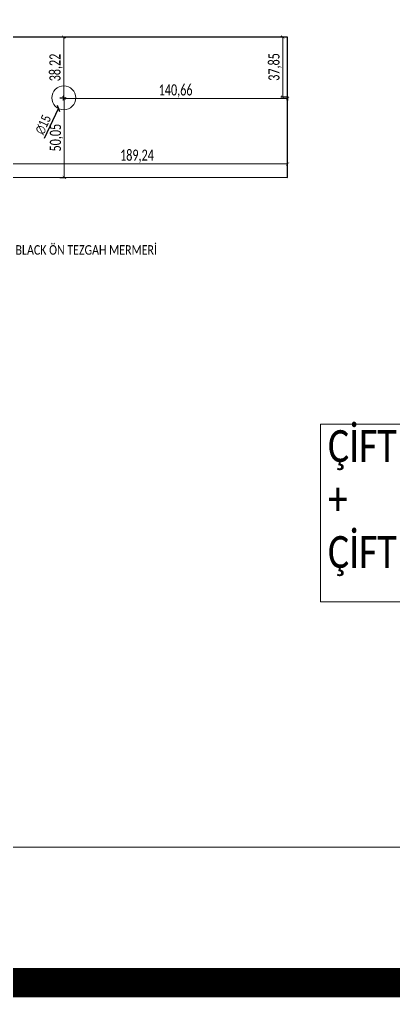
# Model space of a CAD drawing. Header units: millimetres. Extents: x 254888 to 263239, y -110593 to -105042.
# Drawn here: x 259660 to 259895, y -110593 to -109978 of the extents above; entities that cross this region are included whole.
import ezdxf

# ---------------------------------------------------------------- set-up
doc = ezdxf.new("R2010")
doc.units = ezdxf.units.MM
doc.header["$PDMODE"] = 2
doc.layers.get('0').update_dxf_attribs({"lineweight": 20})
for name, color, linetype, lineweight in [('ahsap', 34, 'Continuous', 25), ('demir-1', 103, 'Continuous', 20), ('mermer', 142, 'Continuous', 15), ('text', 1, 'Continuous', 20), ('ölçü', 251, 'Continuous', 5)]:
    doc.layers.add(name, color=color, linetype=linetype, lineweight=lineweight)
doc.layers.add('yazı', color=11, linetype='Continuous')
doc.styles.add('ATU', font='GOTHIC.TTF', dxfattribs={"width": 0.8})
doc.styles.add('text2', font='calibri.ttf', dxfattribs={"width": 0.8})
doc.styles.add('Ölçü50', font='calibri.ttf', dxfattribs={"width": 0.7})
doc.dimstyles.new('U_DIM_1_20', dxfattribs={"dimtxt": 6, "dimasz": 3, "dimexe": 3, "dimexo": 5, "dimgap": 1, "dimtad": 1, "dimdec": 1, "dimrnd": 0.5, "dimzin": 11, "dimtxsty": 'ATU', "dimblk": 'OBLIQUE', "dimcen": 1.5, "dimdle": 1.25, "dimclrd": 251, "dimclre": 251, "dimclrt": 1, "dimadec": 0, "dimazin": 0, "dimtfac": 1.25, "dimtdec": 1, "dimtix": 1, "dimtofl": 0, "dimtmove": 1, "dimatfit": 3, "dimldrblk": 'OBLIQUE', "dimfxl": 5, "dimtolj": 1, "dimtzin": 0, "dimarcsym": 0})
doc.dimstyles.new('ölçü10', dxfattribs={"dimtxt": 7, "dimasz": 2, "dimexe": 1.25, "dimexo": 0.625, "dimgap": 0.5, "dimtad": 1, "dimzin": 9, "dimtxsty": 'Ölçü50', "dimblk": 'ARCHTICK', "dimcen": 2, "dimclrd": 256, "dimclre": 256, "dimclrt": 1, "dimazin": 2, "dimtfac": 1, "dimtix": 1, "dimtmove": 0, "dimatfit": 3, "dimldrblk": 'ARCHTICK', "dimfxl": 1, "dimlwd": -1, "dimarcsym": 0})

# ---------------------------------------------------------------- blocks, each defined once
blk = doc.blocks.new('_Oblique')
at = {"color": 0, "linetype": 'ByBlock', "lineweight": -2}
blk.add_line((-0.5, -0.5), (0.5, 0.5), dxfattribs=at)
blk = doc.blocks.new('*D212')
at = {"layer": 'DEFPOINTS', "color": 0, "transparency": 16777216}
for p in [(259691.44, -110020.12, 0), (259684.94, -110033.64, 0)]:
    blk.add_point(p, dxfattribs=at)
at = {"layer": 'ölçü', "color": 251, "lineweight": -2, "transparency": 16777216}
for p, q in [((259686.69, -110026.88), (259689.69, -110026.88)), ((259688.19, -110028.38), (259688.19, -110025.38)), ((259676.04, -110052.16), (259684.94, -110033.64))]:
    blk.add_line(p, q, dxfattribs=at)
at = {"layer": 'ölçü', "color": 251, "lineweight": -2, "transparency": 16777216, "xscale": 3, "yscale": 3, "zscale": 3, "rotation": 64.32762076616366}
blk.add_blockref('_Oblique', (259684.94, -110033.64), dxfattribs=at)
at = {"layer": 'ölçü', "color": 1, "transparency": 16777216, "insert": (259675.28, -110043.72), "char_height": 6, "attachment_point": 5, "rotation": 64.32762, "style": 'ATU'}
blk.add_mtext('\\A1;∅15', dxfattribs=at)
blk = doc.blocks.new('_ArchTick')
at = {"color": 0, "linetype": 'ByBlock', "const_width": 0.15}
blk.add_lwpolyline([(-0.5, -0.5), (0.5, 0.5)], dxfattribs=at)
blk = doc.blocks.new('*D270')
at = {"layer": 'DEFPOINTS', "color": 0, "transparency": 16777216}
for p in [(259685.16, -110026.88, 0), (259685.13, -110076.93, 0), (259688.43, -110076.93)]:
    blk.add_point(p, dxfattribs=at)
at = {"layer": 'ölçü', "lineweight": -2, "transparency": 16777216}
for p, q in [((259685.78, -110026.88), (259689.68, -110026.88)), ((259685.75, -110076.93), (259689.68, -110076.93))]:
    blk.add_line(p, q, dxfattribs=at)
at = {"layer": 'ölçü', "transparency": 16777216}
blk.add_line((259688.43, -110026.88), (259688.43, -110076.93), dxfattribs=at)
at = {"layer": 'ölçü', "transparency": 16777216, "xscale": 2, "yscale": 2, "zscale": 2}
for p, rotation in [((259688.43, -110026.88), 90), ((259688.43, -110076.93), 270)]:
    blk.add_blockref('_ArchTick', p, dxfattribs=dict(at, rotation=rotation))
at = {"layer": 'ölçü', "color": 1, "transparency": 16777216, "insert": (259683.62, -110051.91), "char_height": 7, "attachment_point": 5, "rotation": 90, "style": 'Ölçü50'}
blk.add_mtext('50,05', dxfattribs=at)
blk = doc.blocks.new('*D271')
at = {"layer": 'DEFPOINTS', "color": 0, "transparency": 16777216}
for p in [(259687.73, -109988.66, 0), (259688.15, -109988.66), (259687.73, -110026.88)]:
    blk.add_point(p, dxfattribs=at)
at = {"layer": 'ölçü', "transparency": 16777216}
blk.add_line((259688.15, -110026.88), (259688.15, -109988.66), dxfattribs=at)
at = {"layer": 'ölçü', "lineweight": -2, "transparency": 16777216}
for p, q in [((259688.36, -109988.66), (259689.4, -109988.66)), ((259688.36, -110026.88), (259689.4, -110026.88))]:
    blk.add_line(p, q, dxfattribs=at)
at = {"layer": 'ölçü', "transparency": 16777216, "xscale": 2, "yscale": 2, "zscale": 2}
for p, rotation in [((259688.15, -109988.66), 90), ((259688.15, -110026.88), 270)]:
    blk.add_blockref('_ArchTick', p, dxfattribs=dict(at, rotation=rotation))
at = {"layer": 'ölçü', "color": 1, "transparency": 16777216, "insert": (259683.33, -110007.77), "char_height": 7, "attachment_point": 5, "rotation": 90, "style": 'Ölçü50'}
blk.add_mtext('38,22', dxfattribs=at)
blk = doc.blocks.new('*D272')
at = {"layer": 'DEFPOINTS', "color": 0, "transparency": 16777216}
for p in [(259688.15, -110026.6), (259828.8, -110025.1, 0), (259828.8, -110027.37)]:
    blk.add_point(p, dxfattribs=at)
at = {"layer": 'ölçü', "lineweight": -2, "transparency": 16777216}
for p, q in [((259688.15, -110027.22), (259688.15, -110028.62)), ((259828.8, -110025.72), (259828.8, -110028.62))]:
    blk.add_line(p, q, dxfattribs=at)
at = {"layer": 'ölçü', "transparency": 16777216}
blk.add_line((259688.15, -110027.37), (259828.8, -110027.37), dxfattribs=at)
at = {"layer": 'ölçü', "transparency": 16777216, "xscale": 2, "yscale": 2, "zscale": 2, "rotation": 180}
blk.add_blockref('_ArchTick', (259688.15, -110027.37), dxfattribs=at)
at = {"layer": 'ölçü', "transparency": 16777216, "xscale": 2, "yscale": 2, "zscale": 2}
blk.add_blockref('_ArchTick', (259828.8, -110027.37), dxfattribs=at)
at = {"layer": 'ölçü', "color": 1, "transparency": 16777216, "insert": (259758.47, -110022.55), "char_height": 7, "attachment_point": 5, "style": 'Ölçü50'}
blk.add_mtext('140,66', dxfattribs=at)
blk = doc.blocks.new('*D273')
at = {"layer": 'DEFPOINTS', "color": 0, "transparency": 16777216}
for p in [(259825.76, -109988.52), (259825.81, -109988.52, 0), (259829.8, -110026.37)]:
    blk.add_point(p, dxfattribs=at)
at = {"layer": 'ölçü', "lineweight": -2, "transparency": 16777216}
for p, q in [((259825.18, -109988.52), (259824.51, -109988.52)), ((259829.18, -110026.37), (259824.51, -110026.37))]:
    blk.add_line(p, q, dxfattribs=at)
at = {"layer": 'ölçü', "transparency": 16777216}
blk.add_line((259825.76, -110026.37), (259825.76, -109988.52), dxfattribs=at)
at = {"layer": 'ölçü', "transparency": 16777216, "xscale": 2, "yscale": 2, "zscale": 2}
for p, rotation in [((259825.76, -109988.52), 90), ((259825.76, -110026.37), 270)]:
    blk.add_blockref('_ArchTick', p, dxfattribs=dict(at, rotation=rotation))
at = {"layer": 'ölçü', "color": 1, "transparency": 16777216, "insert": (259820.95, -110007.44), "char_height": 7, "attachment_point": 5, "rotation": 90, "style": 'Ölçü50'}
blk.add_mtext('37,85', dxfattribs=at)
blk = doc.blocks.new('*D280')
at = {"layer": 'DEFPOINTS', "color": 0, "transparency": 16777216}
for p in [(259639.56, -110068.48), (259828.81, -110068.46, 0), (259828.81, -110068.46)]:
    blk.add_point(p, dxfattribs=at)
at = {"layer": 'ölçü', "lineweight": -2, "transparency": 16777216}
for p, q in [((259639.56, -110067.85), (259639.56, -110067.21)), ((259828.81, -110067.83), (259828.81, -110067.21))]:
    blk.add_line(p, q, dxfattribs=at)
at = {"layer": 'ölçü', "transparency": 16777216}
blk.add_line((259639.56, -110068.46), (259828.81, -110068.46), dxfattribs=at)
at = {"layer": 'ölçü', "transparency": 16777216, "xscale": 2, "yscale": 2, "zscale": 2, "rotation": 180}
blk.add_blockref('_ArchTick', (259639.56, -110068.46), dxfattribs=at)
at = {"layer": 'ölçü', "transparency": 16777216, "xscale": 2, "yscale": 2, "zscale": 2}
blk.add_blockref('_ArchTick', (259828.81, -110068.46), dxfattribs=at)
at = {"layer": 'ölçü', "color": 1, "transparency": 16777216, "insert": (259734.18, -110063.64), "char_height": 7, "attachment_point": 5, "style": 'Ölçü50'}
blk.add_mtext('189,24', dxfattribs=at)

msp = doc.modelspace()

# ---------------------------------------------------------------- linework, layer by layer
at = {"color": 1, "const_width": 18.492}
msp.add_lwpolyline([(257100.03, -109030.619), (262946.71, -109030.619), (262946.71, -110583.763), (257100.03, -110583.763)], close=True, dxfattribs=at)
for points in [[(258600.898, -109633.156), (260204.48, -109633.156), (260204.48, -110498.492), (258600.898, -110498.492)], [(259849.479, -110232.314), (260053.777, -110232.314), (260053.777, -110343.955), (259849.479, -110343.955)]]:
    msp.add_lwpolyline(points, close=True)
at = {"layer": 'ahsap', "elevation": 0}
msp.add_lwpolyline([(259821.807, -109988.518), (259827.807, -109988.518)], dxfattribs=at)
at = {"layer": 'demir-1', "elevation": 0}
msp.add_lwpolyline([(259283.745, -109988.518), (259825.807, -109988.518)], dxfattribs=at)
at = {"layer": 'mermer', "lineweight": 30, "elevation": 0}
msp.add_lwpolyline([(259021.295, -109988.658), (259021.295, -110076.518), (259828.807, -110077.018), (259828.797, -109988.658)], close=True, dxfattribs=at)
at = {"layer": 'mermer'}
msp.add_circle((259688.187, -110026.882, 0), 7.5, dxfattribs=at)

# ---------------------------------------------------------------- texts
at = {"layer": 'text', "insert": (259854.198, -110236), "char_height": 20, "width": 393.08678, "attachment_point": 1, "style": 'text2'}
msp.add_mtext('ÇİFT KASA\\P+\\PÇİFT LAMARZACCO', dxfattribs=at)
at = {"layer": 'yazı', "insert": (259619.02, -110119.577), "char_height": 6, "attachment_point": 1, "style": 'text2'}
msp.add_mtext_dynamic_manual_height_columns('\\pt120;{\\fCalibri Light|b0|i0|c162|p34;\\C0;ALEXANDRA BLACK ÖN TEZGAH MERMERİ}', width=1120.30164, gutter_width=1, heights=[0], dxfattribs=at)

# ---------------------------------------------------------------- dimensions: what is measured, and where the dimension line sits
at = {"layer": 'ölçü'}
for base, p1, p2, picture, middle in [((259688.146, -109988.658), (259687.732, -110026.882), (259687.732, -109988.658, 0), '*D271', (259683.33, -110007.77)), ((259825.761, -109988.518), (259829.801, -110026.366), (259825.807, -109988.518, 0), '*D273', (259820.945, -110007.442)), ((259688.433, -110076.931), (259685.156, -110026.882, 0), (259685.125, -110076.931, 0), '*D270', (259683.617, -110051.907))]:
    dim = msp.add_linear_dim(base=base, p1=p1, p2=p2, angle=90, dimstyle='ölçü10', dxfattribs=at)
    dim.commit()
    dim.dimension.update_dxf_attribs({"geometry": picture, "text_midpoint": middle})
dim = msp.add_diameter_dim_2p(p1=(259691.436, -110020.123, 0), p2=(259684.938, -110033.642, 0), dimstyle='U_DIM_1_20', dxfattribs=at)
dim.commit()
dim.dimension.update_dxf_attribs({"geometry": '*D212', "text_midpoint": (259675.278, -110043.724, 0)})
for base, p1, p2, picture, middle in [((259828.8009, -110027.3659), (259688.1458, -110026.5958), (259828.8009, -110025.0951, 0), '*D272', (259758.4734, -110022.5502)), ((259828.806, -110068.457), (259639.563, -110068.478), (259828.806, -110068.457, 0), '*D280', (259734.184, -110063.642))]:
    dim = msp.add_linear_dim(base=base, p1=p1, p2=p2, dimstyle='ölçü10', dxfattribs=at)
    dim.commit()
    dim.dimension.update_dxf_attribs({"geometry": picture, "text_midpoint": middle})

doc.saveas('drawing.dxf')
